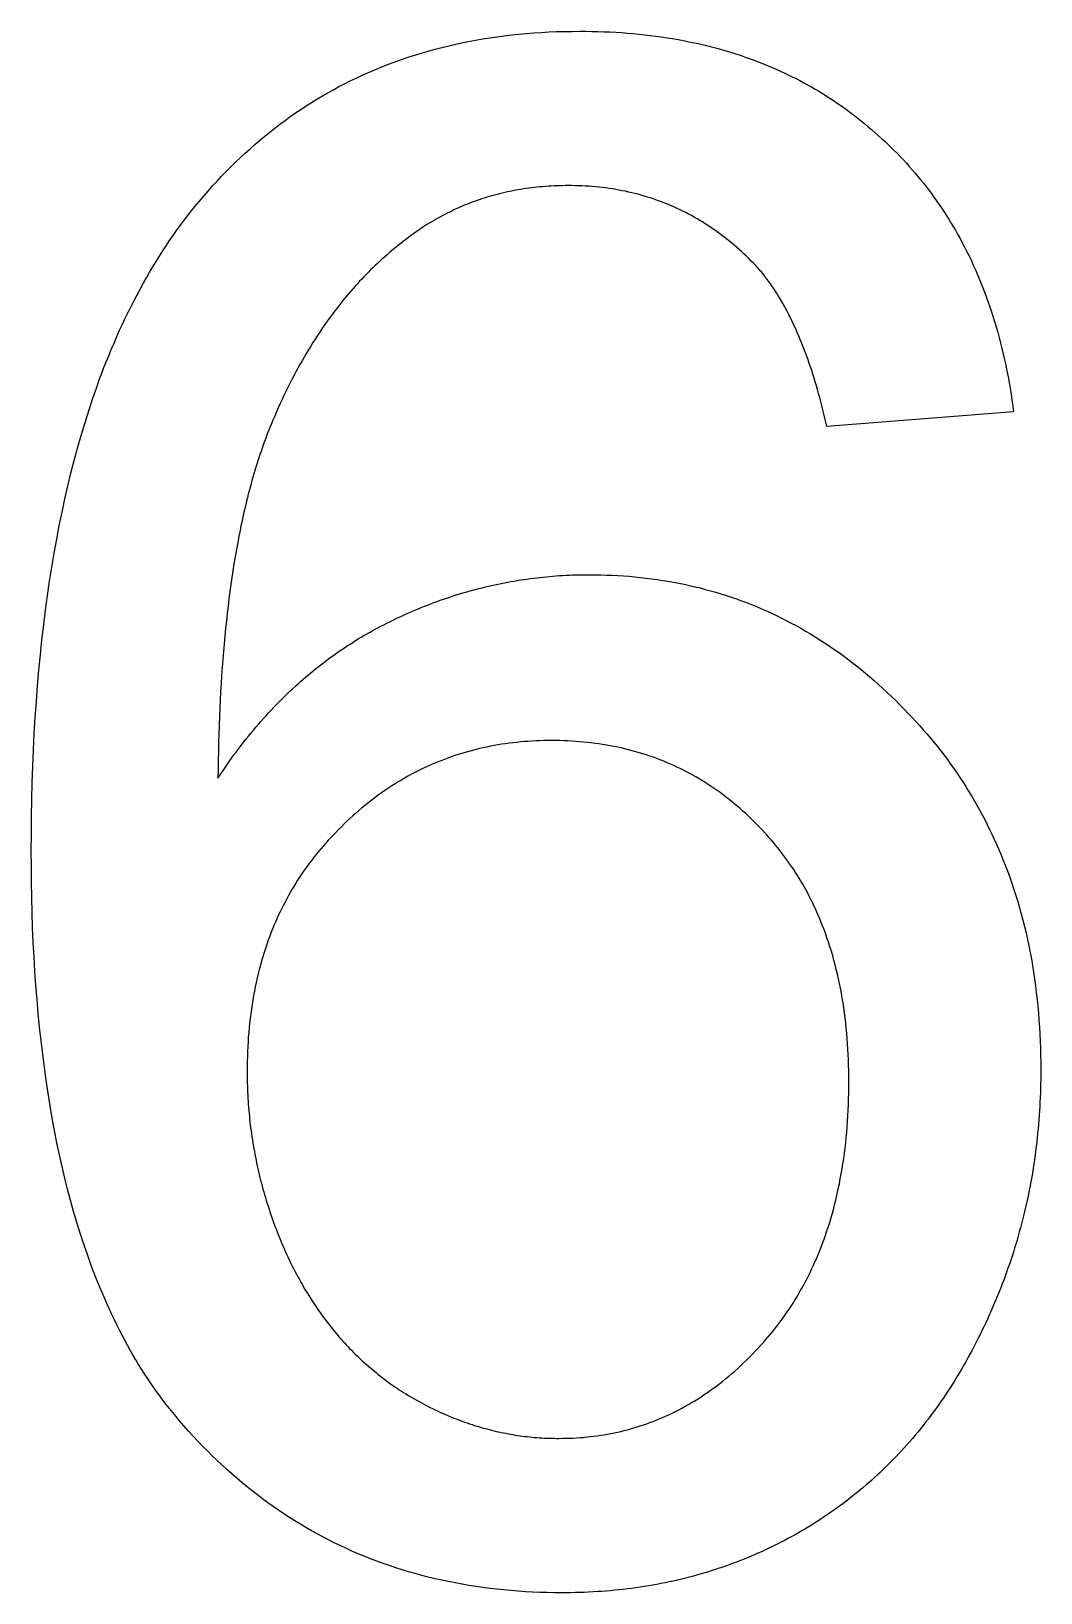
# Model space of a CAD drawing. Extents: x -140 to 139, y -60 to 60.
# Drawn here: x -24.434 to -22.453, y 32.79 to 35.853 of the extents above; entities that cross this region are included whole.
import ezdxf

# ---------------------------------------------------------------- set-up
doc = ezdxf.new("R2010")
doc.units = 0
doc.layers.add('ENGRAVE', color=5, linetype='Continuous')

msp = doc.modelspace()

# ---------------------------------------------------------------- linework, layer by layer
at = {"layer": 'ENGRAVE', "color": 5}
for points in [[(-24.1129, 35.5095), (-24.1043, 35.5197), (-24.0957, 35.5299), (-24.0871, 35.5399), (-24.0783, 35.5498), (-24.0695, 35.5595), (-24.0605, 35.569), (-24.0515, 35.5784), (-24.0423, 35.5876), (-24.0331, 35.5966), (-24.0238, 35.6055), (-24.0144, 35.6142), (-24.0049, 35.6228), (-23.9954, 35.6312), (-23.9857, 35.6395), (-23.976, 35.6476), (-23.9661, 35.6556), (-23.9562, 35.6634), (-23.9462, 35.671), (-23.9361, 35.6785), (-23.9259, 35.6858), (-23.9156, 35.693), (-23.9053, 35.7), (-23.8948, 35.7068), (-23.8842, 35.7135), (-23.8736, 35.7201), (-23.8628, 35.7265), (-23.852, 35.7327), (-23.8412, 35.7387), (-23.8303, 35.7446), (-23.8194, 35.7503), (-23.8082, 35.7559), (-23.7967, 35.7615), (-23.7848, 35.767), (-23.7725, 35.7725), (-23.7601, 35.7778), (-23.7475, 35.783), (-23.7349, 35.788), (-23.7222, 35.7927), (-23.7095, 35.7973), (-23.6967, 35.8017), (-23.6838, 35.8059), (-23.6707, 35.8099), (-23.6575, 35.8138), (-23.6443, 35.8175), (-23.6309, 35.821), (-23.6174, 35.8243), (-23.6039, 35.8274), (-23.5902, 35.8304), (-23.5765, 35.8332), (-23.5626, 35.8358), (-23.5486, 35.8382), (-23.5345, 35.8404), (-23.5204, 35.8425), (-23.5061, 35.8444), (-23.4917, 35.8461), (-23.4772, 35.8476), (-23.4627, 35.849), (-23.448, 35.8501), (-23.4332, 35.8511), (-23.4183, 35.8519), (-23.4033, 35.8525), (-23.3882, 35.8529), (-23.373, 35.8531), (-23.3578, 35.8533)], [(-23.3578, 35.8533), (-23.3459, 35.8532), (-23.334, 35.853), (-23.3222, 35.8528), (-23.3105, 35.8524), (-23.2988, 35.8519), (-23.2872, 35.8513), (-23.2758, 35.8506), (-23.2643, 35.8497), (-23.253, 35.8487), (-23.2417, 35.8477), (-23.2305, 35.8465), (-23.2194, 35.8452), (-23.2083, 35.8437), (-23.1974, 35.8422), (-23.1864, 35.8406), (-23.1756, 35.8388), (-23.1649, 35.8369), (-23.1542, 35.8349), (-23.1436, 35.8328), (-23.133, 35.8306), (-23.1225, 35.8283), (-23.1121, 35.8258), (-23.1018, 35.8233), (-23.0916, 35.8206), (-23.0815, 35.8179), (-23.0715, 35.815), (-23.0615, 35.812), (-23.0514, 35.8088), (-23.0413, 35.8055), (-23.0313, 35.8021), (-23.0216, 35.7986), (-23.0123, 35.7952), (-23.0038, 35.7919), (-22.9957, 35.7887), (-22.9879, 35.7855), (-22.9802, 35.7822), (-22.9724, 35.7788), (-22.9645, 35.7753), (-22.9567, 35.7717), (-22.9488, 35.7679), (-22.9411, 35.7642), (-22.9334, 35.7603), (-22.9259, 35.7564), (-22.9183, 35.7524), (-22.9109, 35.7483), (-22.9034, 35.7441), (-22.896, 35.7398), (-22.8887, 35.7355), (-22.8814, 35.731), (-22.8742, 35.7265), (-22.867, 35.7219), (-22.8599, 35.7173), (-22.8529, 35.7125), (-22.8459, 35.7077), (-22.8389, 35.7028), (-22.832, 35.6978), (-22.8251, 35.6927), (-22.8183, 35.6875), (-22.8116, 35.6823), (-22.8049, 35.677), (-22.7983, 35.6715), (-22.7917, 35.666), (-22.7852, 35.6604), (-22.7787, 35.6548)], [(-22.7787, 35.6548), (-22.7722, 35.649), (-22.7658, 35.6432), (-22.7594, 35.6374), (-22.7531, 35.6315), (-22.7469, 35.6255), (-22.7407, 35.6194), (-22.7347, 35.6133), (-22.7287, 35.6071), (-22.7228, 35.6008), (-22.717, 35.5945), (-22.7112, 35.5881), (-22.7056, 35.5817), (-22.7, 35.5752), (-22.6944, 35.5686), (-22.689, 35.562), (-22.6836, 35.5553), (-22.6783, 35.5485), (-22.6731, 35.5417), (-22.668, 35.5348), (-22.6629, 35.5279), (-22.6579, 35.5209), (-22.653, 35.5139), (-22.6482, 35.5067), (-22.6434, 35.4995), (-22.6386, 35.4922), (-22.634, 35.4848), (-22.6295, 35.4774), (-22.6251, 35.4701), (-22.6208, 35.4628), (-22.6166, 35.4554), (-22.6123, 35.4478), (-22.6079, 35.4397), (-22.6034, 35.431), (-22.5987, 35.4218), (-22.5941, 35.4124), (-22.5895, 35.4028), (-22.5851, 35.3933), (-22.5808, 35.3838), (-22.5767, 35.3742), (-22.5727, 35.3646), (-22.5687, 35.3549), (-22.5649, 35.345), (-22.5611, 35.3351), (-22.5575, 35.325), (-22.554, 35.3149), (-22.5505, 35.3047), (-22.5472, 35.2944), (-22.544, 35.2841), (-22.5409, 35.2736), (-22.5378, 35.2631), (-22.5349, 35.2524), (-22.5321, 35.2417), (-22.5294, 35.2309), (-22.5268, 35.22), (-22.5243, 35.209), (-22.5219, 35.198), (-22.5196, 35.1868), (-22.5174, 35.1756), (-22.5153, 35.1643), (-22.5134, 35.1529), (-22.5115, 35.1414), (-22.5098, 35.1298), (-22.5081, 35.1181), (-22.5065, 35.1064)], [(-23.3803, 35.5505), (-23.3859, 35.5504), (-23.3916, 35.5503), (-23.3972, 35.5502), (-23.4028, 35.5501), (-23.4084, 35.5498), (-23.4139, 35.5496), (-23.4194, 35.5492), (-23.4249, 35.5488), (-23.4304, 35.5484), (-23.4359, 35.5479), (-23.4413, 35.5474), (-23.4467, 35.5468), (-23.4521, 35.5462), (-23.4575, 35.5455), (-23.4628, 35.5447), (-23.4682, 35.5439), (-23.4735, 35.5431), (-23.4787, 35.5422), (-23.484, 35.5413), (-23.4892, 35.5403), (-23.4945, 35.5392), (-23.4997, 35.5381), (-23.5048, 35.537), (-23.51, 35.5358), (-23.5151, 35.5345), (-23.5202, 35.5332), (-23.5252, 35.5319), (-23.5303, 35.5305), (-23.5354, 35.529), (-23.5405, 35.5275), (-23.5455, 35.5259), (-23.5503, 35.5244), (-23.5551, 35.5228), (-23.5597, 35.5212), (-23.5643, 35.5195), (-23.5688, 35.5179), (-23.5734, 35.5161), (-23.5779, 35.5144), (-23.5824, 35.5125), (-23.587, 35.5107), (-23.5915, 35.5087), (-23.5959, 35.5068), (-23.6004, 35.5048), (-23.6048, 35.5027), (-23.6092, 35.5006), (-23.6136, 35.4985), (-23.618, 35.4963), (-23.6223, 35.4941), (-23.6267, 35.4918), (-23.631, 35.4895), (-23.6353, 35.4871), (-23.6395, 35.4847), (-23.6438, 35.4822), (-23.648, 35.4797), (-23.6522, 35.4772), (-23.6564, 35.4746), (-23.6606, 35.472), (-23.6648, 35.4693), (-23.6689, 35.4666), (-23.673, 35.4638), (-23.6771, 35.461), (-23.6812, 35.4581), (-23.6852, 35.4552), (-23.6893, 35.4523)], [(-23.0119, 35.3929), (-23.0166, 35.3977), (-23.0213, 35.4025), (-23.026, 35.4072), (-23.0308, 35.4119), (-23.0356, 35.4165), (-23.0404, 35.421), (-23.0453, 35.4254), (-23.0502, 35.4297), (-23.0551, 35.4339), (-23.0601, 35.4381), (-23.0651, 35.4422), (-23.0701, 35.4463), (-23.0752, 35.4502), (-23.0803, 35.4541), (-23.0855, 35.4579), (-23.0906, 35.4616), (-23.0958, 35.4652), (-23.1011, 35.4688), (-23.1063, 35.4723), (-23.1116, 35.4757), (-23.117, 35.4791), (-23.1224, 35.4823), (-23.1278, 35.4855), (-23.1332, 35.4886), (-23.1387, 35.4917), (-23.1442, 35.4946), (-23.1497, 35.4975), (-23.1553, 35.5003), (-23.1609, 35.503), (-23.1665, 35.5057), (-23.1722, 35.5082), (-23.1779, 35.5108), (-23.1837, 35.5132), (-23.1895, 35.5156), (-23.1954, 35.5178), (-23.2013, 35.5201), (-23.2073, 35.5222), (-23.2132, 35.5243), (-23.2192, 35.5262), (-23.2252, 35.5281), (-23.2313, 35.53), (-23.2374, 35.5317), (-23.2435, 35.5334), (-23.2497, 35.535), (-23.2559, 35.5365), (-23.2622, 35.5379), (-23.2684, 35.5393), (-23.2747, 35.5405), (-23.2811, 35.5417), (-23.2874, 35.5429), (-23.2939, 35.5439), (-23.3003, 35.5449), (-23.3068, 35.5458), (-23.3133, 35.5466), (-23.3198, 35.5473), (-23.3264, 35.548), (-23.333, 35.5486), (-23.3397, 35.5491), (-23.3464, 35.5495), (-23.3531, 35.5499), (-23.3598, 35.5501), (-23.3666, 35.5503), (-23.3735, 35.5504), (-23.3803, 35.5505)], [(-24.4342, 34.2449), (-24.4339, 34.2787), (-24.4335, 34.3124), (-24.433, 34.3459), (-24.4322, 34.3791), (-24.4311, 34.4118), (-24.4297, 34.444), (-24.4281, 34.4759), (-24.4262, 34.5074), (-24.4241, 34.5385), (-24.4217, 34.5693), (-24.4191, 34.5997), (-24.4162, 34.6298), (-24.4131, 34.6594), (-24.4097, 34.6888), (-24.4061, 34.7177), (-24.4022, 34.7462), (-24.3981, 34.7744), (-24.3938, 34.8022), (-24.3891, 34.8297), (-24.3842, 34.8568), (-24.3791, 34.8837), (-24.3737, 34.9101), (-24.3681, 34.9361), (-24.3623, 34.9615), (-24.3563, 34.9863), (-24.3501, 35.0109), (-24.3435, 35.0354), (-24.3363, 35.0603), (-24.3286, 35.0856), (-24.3207, 35.1103), (-24.3131, 35.1333), (-24.3064, 35.1532), (-24.3007, 35.1692), (-24.2958, 35.1823), (-24.2914, 35.1937), (-24.287, 35.2048), (-24.2822, 35.2166), (-24.277, 35.229), (-24.2717, 35.2417), (-24.2662, 35.2544), (-24.2607, 35.2667), (-24.2552, 35.2787), (-24.2497, 35.2904), (-24.2441, 35.302), (-24.2383, 35.3135), (-24.2325, 35.3249), (-24.2266, 35.3363), (-24.2206, 35.3475), (-24.2145, 35.3586), (-24.2083, 35.3696), (-24.202, 35.3804), (-24.1957, 35.3911), (-24.1893, 35.4016), (-24.1828, 35.4121), (-24.1762, 35.4224), (-24.1695, 35.4326), (-24.1627, 35.4427), (-24.1559, 35.4526), (-24.1489, 35.4624), (-24.1419, 35.4721), (-24.1347, 35.4816), (-24.1275, 35.491), (-24.1202, 35.5003), (-24.1129, 35.5095)], [(-23.6893, 35.4523), (-23.6941, 35.4486), (-23.699, 35.445), (-23.7038, 35.4413), (-23.7086, 35.4376), (-23.7134, 35.4338), (-23.7181, 35.43), (-23.7228, 35.4262), (-23.7275, 35.4222), (-23.7321, 35.4183), (-23.7367, 35.4143), (-23.7413, 35.4102), (-23.7459, 35.4061), (-23.7504, 35.402), (-23.7549, 35.3978), (-23.7594, 35.3936), (-23.7638, 35.3893), (-23.7682, 35.385), (-23.7726, 35.3806), (-23.7769, 35.3762), (-23.7813, 35.3717), (-23.7855, 35.3672), (-23.7898, 35.3627), (-23.794, 35.358), (-23.7983, 35.3534), (-23.8025, 35.3486), (-23.8067, 35.3438), (-23.8108, 35.3391), (-23.8148, 35.3343), (-23.8187, 35.3296), (-23.8226, 35.3249), (-23.8266, 35.3199), (-23.8309, 35.3145), (-23.8354, 35.3086), (-23.8402, 35.3024), (-23.845, 35.2959), (-23.8499, 35.2893), (-23.8546, 35.2827), (-23.8592, 35.2762), (-23.8637, 35.2696), (-23.8682, 35.263), (-23.8727, 35.2562), (-23.8771, 35.2494), (-23.8815, 35.2425), (-23.8858, 35.2355), (-23.8901, 35.2285), (-23.8944, 35.2214), (-23.8986, 35.2142), (-23.9028, 35.207), (-23.9069, 35.1997), (-23.911, 35.1923), (-23.915, 35.1849), (-23.919, 35.1774), (-23.9229, 35.1698), (-23.9268, 35.1621), (-23.9307, 35.1544), (-23.9345, 35.1466), (-23.9383, 35.1388), (-23.942, 35.1309), (-23.9457, 35.1229), (-23.9494, 35.1148), (-23.9529, 35.1066), (-23.9565, 35.0984), (-23.96, 35.0901), (-23.9635, 35.0819)], [(-22.8728, 35.0778), (-22.8747, 35.0861), (-22.8767, 35.0945), (-22.8787, 35.1028), (-22.8807, 35.1109), (-22.8828, 35.119), (-22.8849, 35.127), (-22.887, 35.1349), (-22.8891, 35.1427), (-22.8913, 35.1504), (-22.8935, 35.158), (-22.8958, 35.1655), (-22.8981, 35.173), (-22.9004, 35.1803), (-22.9027, 35.1876), (-22.9051, 35.1947), (-22.9075, 35.2018), (-22.9099, 35.2088), (-22.9124, 35.2157), (-22.9149, 35.2225), (-22.9174, 35.2292), (-22.92, 35.2358), (-22.9226, 35.2424), (-22.9252, 35.2488), (-22.9279, 35.2551), (-22.9305, 35.2613), (-22.9332, 35.2674), (-22.9359, 35.2734), (-22.9388, 35.2796), (-22.9418, 35.2859), (-22.9448, 35.292), (-22.9477, 35.2977), (-22.9502, 35.3026), (-22.9523, 35.3067), (-22.9541, 35.31), (-22.9557, 35.3129), (-22.9573, 35.3157), (-22.959, 35.3188), (-22.9608, 35.3219), (-22.9627, 35.3251), (-22.9646, 35.3283), (-22.9664, 35.3314), (-22.9683, 35.3345), (-22.9701, 35.3375), (-22.972, 35.3404), (-22.9739, 35.3433), (-22.9758, 35.3462), (-22.9777, 35.3491), (-22.9796, 35.3519), (-22.9816, 35.3547), (-22.9835, 35.3575), (-22.9855, 35.3603), (-22.9874, 35.363), (-22.9894, 35.3656), (-22.9914, 35.3683), (-22.9934, 35.3709), (-22.9954, 35.3735), (-22.9975, 35.376), (-22.9995, 35.3785), (-23.0015, 35.381), (-23.0036, 35.3834), (-23.0057, 35.3858), (-23.0078, 35.3882), (-23.0098, 35.3906), (-23.0119, 35.3929)], [(-23.9635, 35.0819), (-23.9658, 35.0762), (-23.9681, 35.0705), (-23.9703, 35.0647), (-23.9726, 35.0589), (-23.9748, 35.0531), (-23.9769, 35.0472), (-23.9791, 35.0412), (-23.9812, 35.0352), (-23.9833, 35.0291), (-23.9854, 35.0229), (-23.9874, 35.0167), (-23.9894, 35.0105), (-23.9914, 35.0042), (-23.9934, 34.9978), (-23.9953, 34.9914), (-23.9972, 34.9849), (-23.9991, 34.9784), (-24.001, 34.9718), (-24.0028, 34.9652), (-24.0046, 34.9585), (-24.0064, 34.9518), (-24.0082, 34.9451), (-24.0099, 34.9382), (-24.0116, 34.9312), (-24.0134, 34.924), (-24.0151, 34.9168), (-24.0167, 34.9097), (-24.0182, 34.903), (-24.0197, 34.8967), (-24.0211, 34.8903), (-24.0226, 34.8829), (-24.0244, 34.874), (-24.0266, 34.8628), (-24.029, 34.85), (-24.0316, 34.8363), (-24.034, 34.8222), (-24.0363, 34.8085), (-24.0385, 34.795), (-24.0405, 34.7815), (-24.0425, 34.7679), (-24.0444, 34.7541), (-24.0462, 34.7399), (-24.048, 34.7256), (-24.0497, 34.7111), (-24.0513, 34.6964), (-24.0529, 34.6816), (-24.0543, 34.6667), (-24.0557, 34.6516), (-24.057, 34.6364), (-24.0583, 34.6209), (-24.0595, 34.6053), (-24.0606, 34.5896), (-24.0616, 34.5737), (-24.0625, 34.5576), (-24.0634, 34.5414), (-24.0642, 34.525), (-24.0649, 34.5085), (-24.0656, 34.4918), (-24.0661, 34.4749), (-24.0666, 34.4579), (-24.067, 34.4406), (-24.0673, 34.4232), (-24.0676, 34.4057), (-24.0679, 34.3881)], [(-22.5065, 35.1064), (-22.8728, 35.0778)], [(-23.7425, 34.6889), (-23.7364, 34.692), (-23.7303, 34.695), (-23.7242, 34.698), (-23.7181, 34.701), (-23.712, 34.7039), (-23.7058, 34.7067), (-23.6997, 34.7095), (-23.6935, 34.7122), (-23.6874, 34.7149), (-23.6812, 34.7176), (-23.675, 34.7202), (-23.6688, 34.7227), (-23.6626, 34.7252), (-23.6564, 34.7276), (-23.6502, 34.73), (-23.644, 34.7324), (-23.6377, 34.7347), (-23.6315, 34.7369), (-23.6252, 34.7391), (-23.619, 34.7413), (-23.6127, 34.7434), (-23.6064, 34.7454), (-23.6001, 34.7474), (-23.5938, 34.7494), (-23.5875, 34.7513), (-23.5812, 34.7531), (-23.5749, 34.7549), (-23.5685, 34.7567), (-23.5621, 34.7584), (-23.5558, 34.7601), (-23.5494, 34.7617), (-23.5431, 34.7632), (-23.5368, 34.7647), (-23.5306, 34.7661), (-23.5243, 34.7675), (-23.5181, 34.7688), (-23.5118, 34.7701), (-23.5056, 34.7714), (-23.4993, 34.7725), (-23.493, 34.7737), (-23.4867, 34.7748), (-23.4804, 34.7759), (-23.4741, 34.7769), (-23.4677, 34.7778), (-23.4614, 34.7787), (-23.4551, 34.7796), (-23.4487, 34.7804), (-23.4423, 34.7812), (-23.436, 34.7819), (-23.4296, 34.7826), (-23.4232, 34.7832), (-23.4168, 34.7838), (-23.4104, 34.7843), (-23.404, 34.7848), (-23.3976, 34.7853), (-23.3911, 34.7857), (-23.3847, 34.786), (-23.3782, 34.7863), (-23.3718, 34.7866), (-23.3653, 34.7868), (-23.3588, 34.7869), (-23.3523, 34.787), (-23.3459, 34.7871), (-23.3394, 34.7872)], [(-23.3394, 34.7872), (-23.328, 34.787), (-23.3167, 34.7868), (-23.3054, 34.7865), (-23.2941, 34.7861), (-23.283, 34.7856), (-23.2718, 34.7849), (-23.2608, 34.784), (-23.2498, 34.783), (-23.2388, 34.7819), (-23.2279, 34.7806), (-23.2171, 34.7793), (-23.2063, 34.7778), (-23.1955, 34.7761), (-23.1848, 34.7744), (-23.1742, 34.7725), (-23.1636, 34.7705), (-23.1531, 34.7683), (-23.1426, 34.766), (-23.1322, 34.7636), (-23.1218, 34.7611), (-23.1115, 34.7584), (-23.1012, 34.7556), (-23.091, 34.7526), (-23.0808, 34.7496), (-23.0707, 34.7464), (-23.0606, 34.743), (-23.0506, 34.7396), (-23.0407, 34.736), (-23.0308, 34.7323), (-23.021, 34.7285), (-23.0112, 34.7245), (-23.0014, 34.7203), (-22.9916, 34.716), (-22.9818, 34.7116), (-22.972, 34.707), (-22.9623, 34.7022), (-22.9526, 34.6974), (-22.9431, 34.6924), (-22.9335, 34.6872), (-22.9241, 34.682), (-22.9147, 34.6766), (-22.9053, 34.671), (-22.896, 34.6654), (-22.8867, 34.6596), (-22.8775, 34.6536), (-22.8684, 34.6475), (-22.8593, 34.6413), (-22.8503, 34.635), (-22.8413, 34.6285), (-22.8323, 34.6219), (-22.8235, 34.6151), (-22.8147, 34.6082), (-22.8059, 34.6012), (-22.7972, 34.594), (-22.7886, 34.5867), (-22.78, 34.5793), (-22.7714, 34.5718), (-22.7629, 34.5641), (-22.7545, 34.5562), (-22.7461, 34.5482), (-22.7378, 34.5401), (-22.7296, 34.5318), (-22.7214, 34.5234), (-22.7132, 34.515)], [(-24.0679, 34.3881), (-24.0634, 34.3948), (-24.059, 34.4014), (-24.0545, 34.4079), (-24.05, 34.4145), (-24.0455, 34.4209), (-24.0409, 34.4273), (-24.0363, 34.4336), (-24.0317, 34.4399), (-24.027, 34.4461), (-24.0223, 34.4522), (-24.0176, 34.4583), (-24.0128, 34.4644), (-24.008, 34.4704), (-24.0032, 34.4763), (-23.9983, 34.4821), (-23.9934, 34.488), (-23.9885, 34.4937), (-23.9835, 34.4994), (-23.9785, 34.5051), (-23.9735, 34.5106), (-23.9684, 34.5162), (-23.9633, 34.5216), (-23.9582, 34.5271), (-23.953, 34.5324), (-23.9479, 34.5377), (-23.9427, 34.5429), (-23.9374, 34.5481), (-23.9321, 34.5533), (-23.9267, 34.5584), (-23.9212, 34.5635), (-23.9158, 34.5685), (-23.9106, 34.5732), (-23.9056, 34.5777), (-23.9007, 34.582), (-23.8959, 34.5861), (-23.891, 34.5902), (-23.8861, 34.5943), (-23.8811, 34.5984), (-23.8761, 34.6025), (-23.8711, 34.6065), (-23.866, 34.6105), (-23.8609, 34.6144), (-23.8558, 34.6182), (-23.8507, 34.622), (-23.8455, 34.6258), (-23.8403, 34.6295), (-23.8351, 34.6332), (-23.8298, 34.6369), (-23.8246, 34.6405), (-23.8193, 34.644), (-23.814, 34.6475), (-23.8086, 34.651), (-23.8033, 34.6544), (-23.7979, 34.6578), (-23.7924, 34.6611), (-23.787, 34.6644), (-23.7815, 34.6676), (-23.776, 34.6708), (-23.7705, 34.6739), (-23.765, 34.677), (-23.7594, 34.68), (-23.7538, 34.683), (-23.7481, 34.686), (-23.7425, 34.6889)], [(-22.7132, 34.515), (-22.7057, 34.5071), (-22.6983, 34.4991), (-22.691, 34.4911), (-22.6838, 34.483), (-22.6767, 34.4748), (-22.6697, 34.4666), (-22.6629, 34.4583), (-22.6562, 34.4499), (-22.6495, 34.4415), (-22.643, 34.433), (-22.6366, 34.4244), (-22.6303, 34.4157), (-22.6241, 34.407), (-22.618, 34.3983), (-22.612, 34.3894), (-22.6062, 34.3805), (-22.6004, 34.3715), (-22.5948, 34.3625), (-22.5893, 34.3533), (-22.5839, 34.3442), (-22.5785, 34.3349), (-22.5734, 34.3256), (-22.5683, 34.3162), (-22.5633, 34.3067), (-22.5584, 34.2972), (-22.5536, 34.2875), (-22.549, 34.2779), (-22.5445, 34.2683), (-22.5401, 34.2587), (-22.5359, 34.2491), (-22.5317, 34.2391), (-22.5274, 34.2287), (-22.523, 34.2176), (-22.5186, 34.2059), (-22.5143, 34.194), (-22.51, 34.182), (-22.506, 34.1699), (-22.5022, 34.1579), (-22.4985, 34.1459), (-22.495, 34.1338), (-22.4916, 34.1216), (-22.4883, 34.1093), (-22.4852, 34.0968), (-22.4822, 34.0843), (-22.4794, 34.0716), (-22.4767, 34.0589), (-22.4742, 34.0462), (-22.4718, 34.0333), (-22.4696, 34.0203), (-22.4675, 34.0073), (-22.4655, 33.9941), (-22.4637, 33.9809), (-22.462, 33.9676), (-22.4605, 33.9541), (-22.4591, 33.9406), (-22.4579, 33.9271), (-22.4568, 33.9134), (-22.4559, 33.8996), (-22.4551, 33.8858), (-22.4544, 33.8718), (-22.454, 33.8577), (-22.4537, 33.8436), (-22.4534, 33.8294), (-22.4533, 33.8151)], [(-23.413, 34.4618), (-23.4208, 34.4617), (-23.4285, 34.4616), (-23.4362, 34.4614), (-23.4439, 34.4611), (-23.4515, 34.4607), (-23.4591, 34.4602), (-23.4667, 34.4597), (-23.4742, 34.459), (-23.4817, 34.4582), (-23.4891, 34.4574), (-23.4965, 34.4565), (-23.5039, 34.4555), (-23.5112, 34.4544), (-23.5185, 34.4532), (-23.5257, 34.4519), (-23.533, 34.4506), (-23.5401, 34.4491), (-23.5473, 34.4476), (-23.5544, 34.446), (-23.5615, 34.4443), (-23.5685, 34.4425), (-23.5755, 34.4406), (-23.5825, 34.4386), (-23.5894, 34.4365), (-23.5963, 34.4344), (-23.6031, 34.4322), (-23.6099, 34.4298), (-23.6167, 34.4274), (-23.6235, 34.4249), (-23.6302, 34.4223), (-23.6368, 34.4197), (-23.6435, 34.4169), (-23.6501, 34.4141), (-23.6566, 34.4111), (-23.6632, 34.4081), (-23.6697, 34.4049), (-23.6761, 34.4017), (-23.6826, 34.3984), (-23.689, 34.3951), (-23.6953, 34.3916), (-23.7016, 34.388), (-23.7079, 34.3844), (-23.7141, 34.3806), (-23.7203, 34.3768), (-23.7265, 34.3729), (-23.7326, 34.3689), (-23.7387, 34.3648), (-23.7448, 34.3606), (-23.7508, 34.3563), (-23.7568, 34.352), (-23.7627, 34.3475), (-23.7686, 34.343), (-23.7745, 34.3384), (-23.7803, 34.3337), (-23.7861, 34.3289), (-23.7919, 34.324), (-23.7976, 34.319), (-23.8033, 34.314), (-23.809, 34.3088), (-23.8146, 34.3036), (-23.8201, 34.2982), (-23.8256, 34.2927), (-23.8311, 34.2872), (-23.8366, 34.2817)], [(-22.9956, 34.2817), (-23.0007, 34.2872), (-23.0059, 34.2926), (-23.0111, 34.2979), (-23.0163, 34.3032), (-23.0216, 34.3084), (-23.0269, 34.3135), (-23.0323, 34.3185), (-23.0377, 34.3234), (-23.0432, 34.3282), (-23.0487, 34.3329), (-23.0542, 34.3376), (-23.0598, 34.3421), (-23.0654, 34.3466), (-23.0711, 34.351), (-23.0768, 34.3553), (-23.0825, 34.3596), (-23.0883, 34.3637), (-23.0941, 34.3677), (-23.1, 34.3717), (-23.1059, 34.3756), (-23.1118, 34.3794), (-23.1178, 34.3831), (-23.1238, 34.3867), (-23.1299, 34.3903), (-23.136, 34.3937), (-23.1422, 34.3971), (-23.1484, 34.4004), (-23.1546, 34.4036), (-23.1608, 34.4067), (-23.1671, 34.4097), (-23.1734, 34.4126), (-23.1799, 34.4155), (-23.1865, 34.4183), (-23.1931, 34.4211), (-23.1998, 34.4238), (-23.2066, 34.4264), (-23.2134, 34.4289), (-23.2203, 34.4312), (-23.2271, 34.4336), (-23.234, 34.4358), (-23.241, 34.4379), (-23.248, 34.4399), (-23.255, 34.4419), (-23.2621, 34.4437), (-23.2693, 34.4455), (-23.2765, 34.4472), (-23.2837, 34.4487), (-23.2909, 34.4502), (-23.2982, 34.4516), (-23.3056, 34.4529), (-23.313, 34.4542), (-23.3204, 34.4553), (-23.3279, 34.4563), (-23.3354, 34.4573), (-23.343, 34.4581), (-23.3506, 34.4589), (-23.3583, 34.4596), (-23.3659, 34.4602), (-23.3737, 34.4607), (-23.3815, 34.4611), (-23.3893, 34.4614), (-23.3972, 34.4616), (-23.4051, 34.4617), (-23.413, 34.4618)], [(-23.8366, 34.2817), (-23.8416, 34.2765), (-23.8465, 34.2713), (-23.8513, 34.2661), (-23.8561, 34.2608), (-23.8608, 34.2555), (-23.8654, 34.2501), (-23.87, 34.2446), (-23.8744, 34.2392), (-23.8788, 34.2336), (-23.8832, 34.228), (-23.8874, 34.2224), (-23.8916, 34.2167), (-23.8957, 34.211), (-23.8998, 34.2053), (-23.9037, 34.1995), (-23.9076, 34.1936), (-23.9114, 34.1877), (-23.9152, 34.1817), (-23.9189, 34.1757), (-23.9225, 34.1697), (-23.926, 34.1636), (-23.9295, 34.1575), (-23.9329, 34.1513), (-23.9362, 34.145), (-23.9394, 34.1387), (-23.9426, 34.1323), (-23.9457, 34.126), (-23.9487, 34.1196), (-23.9516, 34.1134), (-23.9544, 34.107), (-23.9572, 34.1004), (-23.9601, 34.0935), (-23.9631, 34.086), (-23.9661, 34.0782), (-23.969, 34.0702), (-23.9719, 34.062), (-23.9747, 34.0539), (-23.9773, 34.0458), (-23.9798, 34.0377), (-23.9822, 34.0295), (-23.9845, 34.0212), (-23.9867, 34.0129), (-23.9888, 34.0045), (-23.9909, 33.996), (-23.9928, 33.9874), (-23.9946, 33.9788), (-23.9963, 33.9702), (-23.998, 33.9615), (-23.9995, 33.9527), (-24.0009, 33.9438), (-24.0022, 33.9349), (-24.0035, 33.9259), (-24.0046, 33.9168), (-24.0056, 33.9077), (-24.0066, 33.8986), (-24.0074, 33.8893), (-24.0082, 33.88), (-24.0088, 33.8707), (-24.0094, 33.8612), (-24.0098, 33.8517), (-24.0101, 33.8421), (-24.0103, 33.8325), (-24.0105, 33.8228), (-24.0106, 33.8131)], [(-22.8298, 33.7926), (-22.8299, 33.8034), (-22.8301, 33.8142), (-22.8303, 33.825), (-22.8306, 33.8356), (-22.8311, 33.8462), (-22.8316, 33.8566), (-22.8323, 33.867), (-22.8331, 33.8773), (-22.8339, 33.8875), (-22.8349, 33.8976), (-22.836, 33.9077), (-22.8371, 33.9177), (-22.8384, 33.9275), (-22.8398, 33.9373), (-22.8413, 33.9471), (-22.8429, 33.9567), (-22.8445, 33.9663), (-22.8463, 33.9757), (-22.8482, 33.9851), (-22.8502, 33.9945), (-22.8523, 34.0037), (-22.8545, 34.0129), (-22.8568, 34.0219), (-22.8592, 34.0309), (-22.8616, 34.0397), (-22.8642, 34.0485), (-22.8669, 34.0572), (-22.8698, 34.066), (-22.8728, 34.0749), (-22.8759, 34.0837), (-22.879, 34.0921), (-22.882, 34.0998), (-22.8848, 34.1069), (-22.8874, 34.1133), (-22.8901, 34.1194), (-22.8927, 34.1254), (-22.8955, 34.1315), (-22.8984, 34.1377), (-22.9014, 34.1439), (-22.9044, 34.1501), (-22.9075, 34.1562), (-22.9106, 34.1622), (-22.9138, 34.1682), (-22.9171, 34.1741), (-22.9204, 34.1799), (-22.9238, 34.1857), (-22.9273, 34.1915), (-22.9308, 34.1972), (-22.9344, 34.2028), (-22.938, 34.2085), (-22.9417, 34.214), (-22.9455, 34.2195), (-22.9493, 34.225), (-22.9532, 34.2304), (-22.9572, 34.2357), (-22.9612, 34.2411), (-22.9653, 34.2463), (-22.9694, 34.2515), (-22.9736, 34.2567), (-22.9779, 34.2618), (-22.9822, 34.2668), (-22.9866, 34.2718), (-22.9911, 34.2768), (-22.9956, 34.2817)], [(-24.1436, 33.1276), (-24.1501, 33.1354), (-24.1566, 33.1434), (-24.1631, 33.1514), (-24.1695, 33.1595), (-24.1758, 33.1677), (-24.182, 33.1761), (-24.1881, 33.1846), (-24.1942, 33.1932), (-24.2002, 33.2019), (-24.2061, 33.2108), (-24.2119, 33.2197), (-24.2177, 33.2288), (-24.2234, 33.2379), (-24.229, 33.2472), (-24.2345, 33.2566), (-24.24, 33.2661), (-24.2454, 33.2758), (-24.2507, 33.2856), (-24.2559, 33.2954), (-24.2611, 33.3053), (-24.2661, 33.3153), (-24.2711, 33.3254), (-24.276, 33.3358), (-24.2809, 33.3464), (-24.2858, 33.3573), (-24.2906, 33.3683), (-24.2953, 33.3791), (-24.2996, 33.3892), (-24.3035, 33.3988), (-24.3075, 33.4086), (-24.3119, 33.4199), (-24.317, 33.4339), (-24.3232, 33.4514), (-24.3302, 33.4717), (-24.3374, 33.4936), (-24.3445, 33.516), (-24.351, 33.538), (-24.3571, 33.5598), (-24.3628, 33.5815), (-24.3683, 33.6035), (-24.3736, 33.6261), (-24.3787, 33.6492), (-24.3837, 33.6727), (-24.3884, 33.6966), (-24.3929, 33.7208), (-24.3971, 33.7453), (-24.4011, 33.7701), (-24.4049, 33.7953), (-24.4084, 33.8208), (-24.4117, 33.8466), (-24.4148, 33.8728), (-24.4177, 33.8994), (-24.4203, 33.9263), (-24.4227, 33.9535), (-24.4249, 33.9811), (-24.4269, 34.009), (-24.4286, 34.0373), (-24.4301, 34.0659), (-24.4314, 34.0948), (-24.4323, 34.1242), (-24.4331, 34.154), (-24.4335, 34.1841), (-24.4339, 34.2144), (-24.4342, 34.2449)], [(-24.0106, 33.8131), (-24.0105, 33.8072), (-24.0105, 33.8013), (-24.0104, 33.7953), (-24.0103, 33.7894), (-24.0101, 33.7835), (-24.0099, 33.7777), (-24.0096, 33.7718), (-24.0093, 33.7659), (-24.009, 33.76), (-24.0086, 33.7542), (-24.0082, 33.7483), (-24.0078, 33.7425), (-24.0073, 33.7367), (-24.0068, 33.7308), (-24.0062, 33.725), (-24.0056, 33.7192), (-24.005, 33.7134), (-24.0043, 33.7076), (-24.0036, 33.7018), (-24.0028, 33.6961), (-24.002, 33.6903), (-24.0012, 33.6845), (-24.0003, 33.6788), (-23.9994, 33.673), (-23.9985, 33.6673), (-23.9975, 33.6616), (-23.9964, 33.6559), (-23.9954, 33.6502), (-23.9943, 33.6445), (-23.9931, 33.6388), (-23.992, 33.6331), (-23.9907, 33.6274), (-23.9895, 33.6217), (-23.9882, 33.616), (-23.9868, 33.6103), (-23.9854, 33.6046), (-23.984, 33.5989), (-23.9825, 33.5933), (-23.981, 33.5876), (-23.9795, 33.582), (-23.9779, 33.5763), (-23.9763, 33.5707), (-23.9746, 33.5651), (-23.9729, 33.5595), (-23.9712, 33.5539), (-23.9694, 33.5483), (-23.9676, 33.5427), (-23.9658, 33.5371), (-23.9639, 33.5315), (-23.9619, 33.5259), (-23.96, 33.5204), (-23.958, 33.5148), (-23.9559, 33.5093), (-23.9538, 33.5038), (-23.9517, 33.4982), (-23.9495, 33.4927), (-23.9473, 33.4872), (-23.9451, 33.4817), (-23.9428, 33.4762), (-23.9405, 33.4707), (-23.9381, 33.4652), (-23.9357, 33.4598), (-23.9332, 33.4543), (-23.9308, 33.4488)], [(-22.9976, 33.281), (-22.9931, 33.2863), (-22.9886, 33.2915), (-22.9841, 33.2968), (-22.9797, 33.3021), (-22.9754, 33.3074), (-22.9712, 33.3129), (-22.967, 33.3184), (-22.9629, 33.3239), (-22.9588, 33.3295), (-22.9548, 33.3351), (-22.9509, 33.3408), (-22.947, 33.3466), (-22.9432, 33.3523), (-22.9394, 33.3582), (-22.9358, 33.3641), (-22.9321, 33.37), (-22.9286, 33.376), (-22.9251, 33.3821), (-22.9216, 33.3882), (-22.9183, 33.3943), (-22.915, 33.4005), (-22.9118, 33.4067), (-22.9086, 33.413), (-22.9054, 33.4194), (-22.9024, 33.4259), (-22.8993, 33.4324), (-22.8964, 33.4389), (-22.8936, 33.4453), (-22.8909, 33.4515), (-22.8883, 33.4579), (-22.8856, 33.4646), (-22.8828, 33.472), (-22.8797, 33.4801), (-22.8766, 33.4889), (-22.8734, 33.4981), (-22.8704, 33.5074), (-22.8674, 33.5166), (-22.8647, 33.5258), (-22.8621, 33.5349), (-22.8596, 33.5441), (-22.8572, 33.5535), (-22.8549, 33.563), (-22.8526, 33.5726), (-22.8505, 33.5822), (-22.8485, 33.592), (-22.8466, 33.6018), (-22.8448, 33.6117), (-22.843, 33.6216), (-22.8414, 33.6317), (-22.8399, 33.6418), (-22.8385, 33.6521), (-22.8373, 33.6624), (-22.8361, 33.6728), (-22.835, 33.6833), (-22.834, 33.6938), (-22.8331, 33.7045), (-22.8323, 33.7152), (-22.8317, 33.726), (-22.8311, 33.7369), (-22.8306, 33.7479), (-22.8303, 33.759), (-22.8301, 33.7702), (-22.8299, 33.7814), (-22.8298, 33.7926)], [(-22.4533, 33.8151), (-22.4533, 33.8062), (-22.4534, 33.7972), (-22.4536, 33.7883), (-22.4538, 33.7794), (-22.454, 33.7705), (-22.4544, 33.7616), (-22.4548, 33.7528), (-22.4553, 33.7439), (-22.4558, 33.7351), (-22.4564, 33.7263), (-22.457, 33.7176), (-22.4577, 33.7088), (-22.4585, 33.7001), (-22.4594, 33.6914), (-22.4603, 33.6827), (-22.4612, 33.674), (-22.4622, 33.6653), (-22.4633, 33.6567), (-22.4645, 33.6481), (-22.4657, 33.6395), (-22.467, 33.6309), (-22.4683, 33.6224), (-22.4697, 33.6138), (-22.4711, 33.6053), (-22.4727, 33.5968), (-22.4742, 33.5884), (-22.4759, 33.5799), (-22.4776, 33.5714), (-22.4794, 33.563), (-22.4812, 33.5545), (-22.4831, 33.5462), (-22.485, 33.5379), (-22.487, 33.5297), (-22.489, 33.5217), (-22.4911, 33.5137), (-22.4932, 33.5058), (-22.4954, 33.4978), (-22.4976, 33.4899), (-22.4999, 33.4819), (-22.5022, 33.474), (-22.5047, 33.466), (-22.5071, 33.4582), (-22.5096, 33.4503), (-22.5122, 33.4424), (-22.5149, 33.4346), (-22.5176, 33.4268), (-22.5203, 33.419), (-22.5231, 33.4112), (-22.526, 33.4034), (-22.5289, 33.3957), (-22.5319, 33.388), (-22.535, 33.3803), (-22.5381, 33.3726), (-22.5413, 33.3649), (-22.5445, 33.3573), (-22.5477, 33.3496), (-22.5511, 33.342), (-22.5545, 33.3344), (-22.5579, 33.3268), (-22.5614, 33.3193), (-22.565, 33.3117), (-22.5687, 33.3042), (-22.5724, 33.2967), (-22.5761, 33.2892)], [(-23.9308, 33.4488), (-23.928, 33.4432), (-23.9253, 33.4375), (-23.9225, 33.4318), (-23.9197, 33.4262), (-23.9168, 33.4207), (-23.9139, 33.4152), (-23.911, 33.4098), (-23.9081, 33.4044), (-23.9051, 33.399), (-23.902, 33.3937), (-23.899, 33.3884), (-23.8959, 33.3832), (-23.8927, 33.378), (-23.8896, 33.3729), (-23.8864, 33.3678), (-23.8831, 33.3627), (-23.8799, 33.3577), (-23.8766, 33.3528), (-23.8732, 33.3479), (-23.8699, 33.343), (-23.8664, 33.3382), (-23.863, 33.3334), (-23.8595, 33.3286), (-23.856, 33.324), (-23.8525, 33.3193), (-23.8489, 33.3148), (-23.8453, 33.3102), (-23.8416, 33.3056), (-23.8379, 33.3011), (-23.8341, 33.2966), (-23.8304, 33.2922), (-23.8267, 33.288), (-23.8232, 33.2841), (-23.8197, 33.2802), (-23.8163, 33.2765), (-23.8129, 33.2729), (-23.8094, 33.2692), (-23.8058, 33.2656), (-23.8022, 33.2619), (-23.7986, 33.2583), (-23.7949, 33.2547), (-23.7913, 33.2512), (-23.7876, 33.2477), (-23.7839, 33.2443), (-23.7801, 33.2409), (-23.7763, 33.2375), (-23.7725, 33.2342), (-23.7687, 33.2309), (-23.7648, 33.2276), (-23.7609, 33.2244), (-23.757, 33.2212), (-23.7531, 33.218), (-23.7491, 33.2149), (-23.7451, 33.2118), (-23.7411, 33.2087), (-23.737, 33.2057), (-23.733, 33.2027), (-23.7289, 33.1998), (-23.7247, 33.1968), (-23.7205, 33.194), (-23.7163, 33.1911), (-23.7121, 33.1883), (-23.7079, 33.1856), (-23.7036, 33.1828)], [(-23.3987, 33.0928), (-23.3917, 33.0929), (-23.3848, 33.093), (-23.3778, 33.0932), (-23.3709, 33.0934), (-23.364, 33.0938), (-23.3572, 33.0943), (-23.3504, 33.0948), (-23.3436, 33.0955), (-23.3368, 33.0962), (-23.3301, 33.097), (-23.3234, 33.0979), (-23.3168, 33.0989), (-23.3101, 33.0999), (-23.3035, 33.1011), (-23.2969, 33.1023), (-23.2904, 33.1036), (-23.2839, 33.105), (-23.2774, 33.1065), (-23.2709, 33.1081), (-23.2645, 33.1098), (-23.2581, 33.1115), (-23.2517, 33.1133), (-23.2454, 33.1152), (-23.2391, 33.1172), (-23.2328, 33.1193), (-23.2265, 33.1215), (-23.2203, 33.1237), (-23.2141, 33.1261), (-23.208, 33.1284), (-23.202, 33.1309), (-23.1958, 33.1335), (-23.1896, 33.1362), (-23.1832, 33.1392), (-23.1767, 33.1422), (-23.1702, 33.1455), (-23.1637, 33.1488), (-23.1573, 33.1522), (-23.1509, 33.1557), (-23.1446, 33.1592), (-23.1383, 33.1629), (-23.1321, 33.1667), (-23.1258, 33.1706), (-23.1196, 33.1746), (-23.1135, 33.1786), (-23.1074, 33.1828), (-23.1013, 33.1871), (-23.0952, 33.1915), (-23.0892, 33.1959), (-23.0832, 33.2005), (-23.0773, 33.2052), (-23.0714, 33.21), (-23.0655, 33.2148), (-23.0596, 33.2198), (-23.0538, 33.2249), (-23.048, 33.23), (-23.0423, 33.2353), (-23.0366, 33.2407), (-23.0309, 33.2461), (-23.0253, 33.2517), (-23.0197, 33.2574), (-23.0141, 33.2632), (-23.0086, 33.2691), (-23.0031, 33.275), (-22.9976, 33.281)], [(-22.5761, 33.2892), (-22.58, 33.2814), (-22.584, 33.2737), (-22.5881, 33.266), (-22.5922, 33.2583), (-22.5963, 33.2507), (-22.6005, 33.2432), (-22.6047, 33.2357), (-22.609, 33.2283), (-22.6134, 33.221), (-22.6178, 33.2137), (-22.6222, 33.2064), (-22.6267, 33.1993), (-22.6312, 33.1922), (-22.6358, 33.1851), (-22.6404, 33.1781), (-22.6451, 33.1712), (-22.6498, 33.1643), (-22.6546, 33.1575), (-22.6595, 33.1508), (-22.6643, 33.1441), (-22.6693, 33.1374), (-22.6742, 33.1308), (-22.6793, 33.1243), (-22.6843, 33.1179), (-22.6894, 33.1115), (-22.6946, 33.1052), (-22.6998, 33.0989), (-22.7051, 33.0927), (-22.7105, 33.0864), (-22.7159, 33.0803), (-22.7213, 33.0742), (-22.7267, 33.0684), (-22.7319, 33.0628), (-22.737, 33.0574), (-22.7421, 33.0521), (-22.7472, 33.0469), (-22.7524, 33.0416), (-22.7577, 33.0364), (-22.763, 33.0313), (-22.7684, 33.0261), (-22.7738, 33.0211), (-22.7793, 33.0161), (-22.7848, 33.0111), (-22.7903, 33.0062), (-22.7959, 33.0014), (-22.8015, 32.9966), (-22.8071, 32.9918), (-22.8128, 32.9871), (-22.8186, 32.9825), (-22.8244, 32.9779), (-22.8302, 32.9733), (-22.836, 32.9688), (-22.8419, 32.9644), (-22.8479, 32.96), (-22.8539, 32.9557), (-22.8599, 32.9514), (-22.866, 32.9471), (-22.8721, 32.9429), (-22.8782, 32.9388), (-22.8844, 32.9347), (-22.8907, 32.9307), (-22.897, 32.9267), (-22.9033, 32.9228), (-22.9096, 32.9188)], [(-23.7036, 33.1828), (-23.6989, 33.18), (-23.6942, 33.1771), (-23.6895, 33.1743), (-23.6848, 33.1715), (-23.68, 33.1688), (-23.6753, 33.1662), (-23.6706, 33.1636), (-23.6658, 33.161), (-23.661, 33.1585), (-23.6563, 33.1561), (-23.6515, 33.1536), (-23.6467, 33.1513), (-23.6419, 33.149), (-23.6371, 33.1467), (-23.6323, 33.1444), (-23.6275, 33.1423), (-23.6227, 33.1401), (-23.6179, 33.138), (-23.613, 33.136), (-23.6082, 33.134), (-23.6033, 33.1321), (-23.5985, 33.1302), (-23.5936, 33.1283), (-23.5888, 33.1265), (-23.5839, 33.1248), (-23.579, 33.123), (-23.5741, 33.1214), (-23.5692, 33.1198), (-23.5642, 33.1182), (-23.5593, 33.1166), (-23.5543, 33.1152), (-23.5495, 33.1138), (-23.5448, 33.1124), (-23.5402, 33.1112), (-23.5356, 33.11), (-23.531, 33.1088), (-23.5264, 33.1077), (-23.5218, 33.1066), (-23.5171, 33.1056), (-23.5124, 33.1046), (-23.5078, 33.1036), (-23.5031, 33.1027), (-23.4984, 33.1018), (-23.4937, 33.101), (-23.4891, 33.1002), (-23.4844, 33.0994), (-23.4797, 33.0987), (-23.4749, 33.098), (-23.4702, 33.0974), (-23.4655, 33.0968), (-23.4608, 33.0962), (-23.456, 33.0957), (-23.4513, 33.0953), (-23.4466, 33.0948), (-23.4418, 33.0944), (-23.437, 33.0941), (-23.4323, 33.0938), (-23.4275, 33.0935), (-23.4227, 33.0933), (-23.4179, 33.0931), (-23.4131, 33.093), (-23.4083, 33.0929), (-23.4035, 33.0928), (-23.3987, 33.0928)], [(-23.3926, 32.7899), (-23.4071, 32.7901), (-23.4216, 32.7904), (-23.436, 32.7907), (-23.4504, 32.7913), (-23.4646, 32.792), (-23.4788, 32.7929), (-23.4929, 32.7941), (-23.5068, 32.7954), (-23.5207, 32.7968), (-23.5345, 32.7984), (-23.5483, 32.8002), (-23.5619, 32.8022), (-23.5755, 32.8043), (-23.5889, 32.8066), (-23.6023, 32.8091), (-23.6156, 32.8117), (-23.6288, 32.8145), (-23.642, 32.8175), (-23.655, 32.8207), (-23.668, 32.824), (-23.6808, 32.8275), (-23.6936, 32.8311), (-23.7063, 32.835), (-23.7189, 32.839), (-23.7314, 32.8431), (-23.7438, 32.8475), (-23.7562, 32.852), (-23.7685, 32.8567), (-23.7808, 32.8616), (-23.7929, 32.8666), (-23.8049, 32.8718), (-23.8167, 32.8771), (-23.8283, 32.8825), (-23.8397, 32.888), (-23.8509, 32.8937), (-23.8621, 32.8995), (-23.8732, 32.9055), (-23.8842, 32.9116), (-23.8952, 32.9179), (-23.9061, 32.9244), (-23.917, 32.9311), (-23.9277, 32.9378), (-23.9384, 32.9448), (-23.9489, 32.9519), (-23.9594, 32.9592), (-23.9698, 32.9666), (-23.9802, 32.9742), (-23.9904, 32.9819), (-24.0006, 32.9898), (-24.0107, 32.9979), (-24.0207, 33.0061), (-24.0306, 33.0145), (-24.0405, 33.0231), (-24.0503, 33.0318), (-24.06, 33.0406), (-24.0696, 33.0496), (-24.0791, 33.0588), (-24.0886, 33.0681), (-24.0979, 33.0776), (-24.1072, 33.0873), (-24.1164, 33.0972), (-24.1255, 33.1072), (-24.1346, 33.1174), (-24.1436, 33.1276)], [(-22.9096, 32.9188), (-22.916, 32.915), (-22.9224, 32.9113), (-22.9289, 32.9075), (-22.9353, 32.9038), (-22.9418, 32.9002), (-22.9483, 32.8967), (-22.9549, 32.8932), (-22.9615, 32.8898), (-22.9681, 32.8864), (-22.9747, 32.8831), (-22.9813, 32.8798), (-22.988, 32.8766), (-22.9947, 32.8735), (-23.0014, 32.8704), (-23.0082, 32.8674), (-23.015, 32.8644), (-23.0218, 32.8615), (-23.0286, 32.8587), (-23.0354, 32.8559), (-23.0423, 32.8531), (-23.0492, 32.8505), (-23.0561, 32.8478), (-23.0631, 32.8453), (-23.0701, 32.8428), (-23.0771, 32.8403), (-23.0842, 32.8379), (-23.0912, 32.8356), (-23.0983, 32.8333), (-23.1053, 32.8312), (-23.1123, 32.829), (-23.1195, 32.8269), (-23.1269, 32.8248), (-23.1345, 32.8227), (-23.1424, 32.8207), (-23.1504, 32.8186), (-23.1584, 32.8166), (-23.1664, 32.8148), (-23.1744, 32.8129), (-23.1824, 32.8112), (-23.1904, 32.8096), (-23.1985, 32.808), (-23.2066, 32.8064), (-23.2147, 32.8049), (-23.2229, 32.8035), (-23.2311, 32.8022), (-23.2393, 32.801), (-23.2476, 32.7998), (-23.2558, 32.7986), (-23.2642, 32.7976), (-23.2725, 32.7966), (-23.2809, 32.7957), (-23.2893, 32.7948), (-23.2977, 32.794), (-23.3062, 32.7933), (-23.3147, 32.7927), (-23.3232, 32.7921), (-23.3318, 32.7916), (-23.3404, 32.7911), (-23.349, 32.7907), (-23.3577, 32.7904), (-23.3664, 32.7902), (-23.3751, 32.7901), (-23.3838, 32.79), (-23.3926, 32.7899)]]:
    msp.add_lwpolyline(points, dxfattribs=at)

doc.saveas('drawing.dxf')
